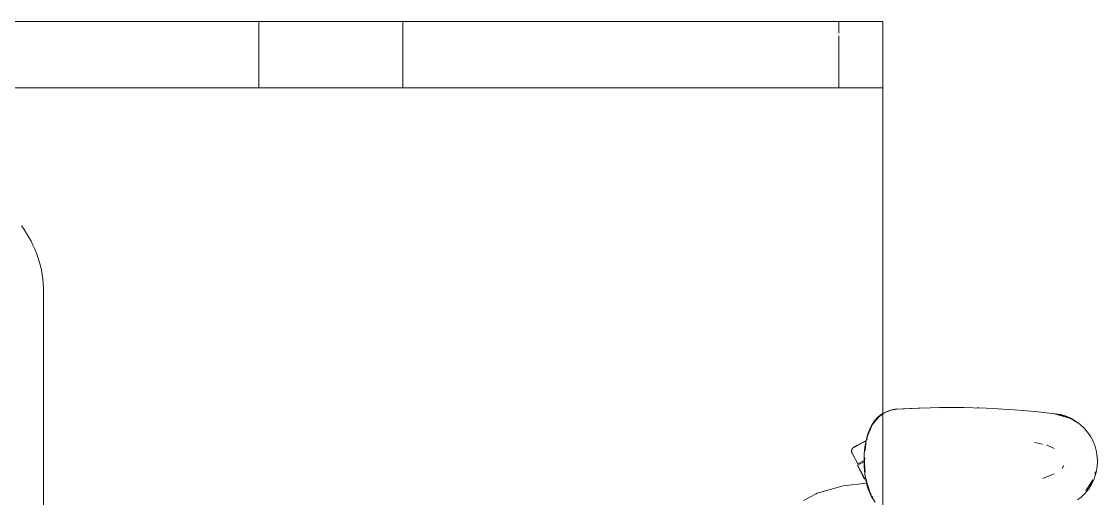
# Model space of a CAD drawing. Header units: millimetres. Extents: x 155927 to 326028, y -36033 to 97293.
# Drawn here: x 195520 to 196495, y 33776 to 34208 of the extents above; entities that cross this region are included whole.
import ezdxf

# ---------------------------------------------------------------- set-up
doc = ezdxf.new("R2010")
doc.units = ezdxf.units.MM
doc.header["$MEASUREMENT"] = 0
doc.layers.add('G-IMPT', color=8, linetype='CONTINUOUS', lineweight=9)
doc.layers.add('I-FURN', color=8, linetype='CONTINUOUS', lineweight=9)

msp = doc.modelspace()

# ---------------------------------------------------------------- linework, layer by layer
at = {"layer": 'G-IMPT'}
for p, q in [((196353.64, 33858.25), (196332.25, 33857.75)), ((196343.81, 33858.09), (196332.25, 33857.75)), ((196353.64, 33858.25), (196333.46, 33857.79)), ((196343.81, 33858.09), (196363.03, 33858.3)), ((196353.64, 33858.25), (196343.81, 33858.09)), ((196373.83, 33858.21), (196343.81, 33858.09)), ((196351.61, 33858.23), (196349.7, 33858.16)), ((196353.64, 33858.21), (196351.61, 33858.23)), ((196373.83, 33858.21), (196353.64, 33858.25)), ((196373.83, 33858.21), (196363.03, 33858.3)), ((196373.83, 33858.21), (196382.25, 33858.04)), ((196394, 33857.65), (196382.25, 33858.04)), ((196295.99, 33849.41), (196290.77, 33842.62)), ((196292.8, 33846.17), (196295.47, 33849.21)), ((196299.21, 33852.29), (196295.47, 33849.21)), ((196300.4, 33852.68), (196295.99, 33849.41)), ((196300.4, 33852.97), (196299.21, 33852.29)), ((196302.64, 33854.24), (196300.4, 33852.97)), ((196301.61, 33853.57), (196300.4, 33852.68)), ((196307.81, 33855.98), (196301.61, 33853.57)), ((196302.64, 33854.24), (196306.28, 33855.64)), ((196307.63, 33856), (196306.28, 33855.64)), ((196307.63, 33856), (196310.02, 33856.45)), ((196307.81, 33855.98), (196311.66, 33856.57)), ((196311.67, 33856.7), (196310.02, 33856.45)), ((196333.46, 33857.79), (196311.67, 33856.7)), ((196332.25, 33857.75), (196311.67, 33856.7)), ((196311.67, 33856.7), (196313.28, 33856.81)), ((196333.46, 33857.79), (196313.28, 33856.81)), ((196332.25, 33857.75), (196333.46, 33857.79)), ((196387.18, 33857.9), (196385.69, 33857.92)), ((196389.12, 33857.79), (196387.18, 33857.9)), ((196394, 33857.65), (196400.03, 33857.4)), ((196414.17, 33856.59), (196400.03, 33857.4)), ((196419.26, 33856.26), (196414.17, 33856.59)), ((196419.26, 33856.26), (196434.31, 33855.02)), ((196427.44, 33855.61), (196429.12, 33855.44)), ((196434.31, 33855.02), (196438.44, 33854.67)), ((196438.44, 33854.67), (196456.37, 33852.76)), ((196455.86, 33852.76), (196468.32, 33848.93)), ((196455.86, 33852.76), (196459.17, 33851.85)), ((196456.37, 33852.76), (196461.41, 33851.87)), ((196464.82, 33850.72), (196456.42, 33852.64)), ((196468.32, 33848.93), (196459.17, 33851.85)), ((196466.28, 33850.4), (196461.41, 33851.87)), ((196464.82, 33850.72), (196472.89, 33846.98)), ((196470.51, 33848.59), (196466.28, 33850.4)), ((196470.51, 33848.59), (196474.95, 33846.08)), ((196290.15, 33842.12), (196288.16, 33838.05)), ((196290.77, 33842.62), (196288.93, 33838.22)), ((196290.15, 33842.12), (196292.8, 33846.17)), ((196475, 33845.39), (196472.89, 33846.98)), ((196479.04, 33843.08), (196474.95, 33846.08)), ((196479.04, 33843.08), (196482.48, 33839.92)), ((196485.8, 33836.08), (196482.48, 33839.92)), ((196286.58, 33833.71), (196285.15, 33828.23)), ((196286.6, 33832.6), (196285.89, 33829.14)), ((196286.58, 33833.71), (196288.16, 33838.05)), ((196286.6, 33832.6), (196288.93, 33838.22)), ((196488.63, 33831.92), (196485.8, 33836.08)), ((196488.63, 33831.92), (196490.82, 33827.75)), ((196284.15, 33822.3), (196283.58, 33816.15)), ((196284.15, 33822.3), (196285.15, 33828.23)), ((196284.56, 33822.64), (196284.37, 33819.43)), ((196285.33, 33826.39), (196284.56, 33822.64)), ((196437.65, 33826.8), (196445.09, 33825.22)), ((196455.49, 33821.19), (196448.7, 33824.46)), ((196490.82, 33827.75), (196492.65, 33823.04)), ((196493.91, 33818.17), (196492.65, 33823.04)), ((196283.4, 33809.81), (196283.58, 33816.15)), ((196283.49, 33805.31), (196283.4, 33809.81)), ((196283.97, 33812.92), (196283.78, 33809.81)), ((196284.01, 33802.65), (196283.78, 33809.81)), ((196493.91, 33818.17), (196494.56, 33813.66)), ((196494.73, 33809.81), (196494.44, 33804.77)), ((196494.73, 33809.81), (196494.56, 33813.66)), ((196283.49, 33805.31), (196284.07, 33797.99)), ((196284.01, 33802.65), (196284.4, 33799.87)), ((196463.1, 33803.76), (196462.81, 33803.31)), ((196464.12, 33805.99), (196463.1, 33803.76)), ((196492.19, 33798.13), (196492.81, 33800.16)), ((196493.56, 33799.82), (196492.99, 33797.7)), ((196494.44, 33804.77), (196493.56, 33799.82)), ((196285.85, 33789.88), (196264.58, 33787.47)), ((196285.18, 33791.23), (196284.07, 33797.99)), ((196286.16, 33787.3), (196285.18, 33791.23)), ((196285.27, 33793.68), (196285.74, 33790.39)), ((196285.74, 33790.39), (196288.77, 33781)), ((196445.15, 33794.09), (196455.58, 33798.24)), ((196490.63, 33793.02), (196484.31, 33783.07)), ((196490.63, 33793.02), (196488.47, 33789.34)), ((196491.28, 33792.92), (196489.04, 33788.41)), ((196491.28, 33792.92), (196492.99, 33797.7)), ((196239.86, 33780.23), (196228.62, 33774.22)), ((196240.97, 33780.83), (196239.86, 33780.23)), ((196262.32, 33786.83), (196240.97, 33780.83)), ((196262.32, 33786.83), (196264.58, 33787.47)), ((196286.16, 33787.3), (196287.9, 33782.22)), ((196287.9, 33782.22), (196290.11, 33777.58)), ((196288.77, 33781), (196290.01, 33778.91)), ((196483.59, 33780.89), (196479.98, 33777.34)), ((196483.59, 33780.89), (196486.77, 33784.87)), ((196488.47, 33789.34), (196484.31, 33783.07)), ((196489.04, 33788.41), (196486.77, 33784.87)), ((196290.11, 33777.58), (196290.91, 33776.21)), ((196290.51, 33778.08), (196291.37, 33776.64)), ((196293.36, 33772.75), (196290.91, 33776.21)), ((196479.98, 33777.34), (196476.67, 33774.72))]:
    msp.add_line(p, q, dxfattribs=at)
at = {"layer": 'I-FURN'}
for p, q in [((196260.4, 34207.61), (194740.4, 34207.61)), ((195265.4, 34207.61), (195735.4, 34207.61)), ((196300.4, 34207.61), (195500.4, 34207.61)), ((195500.4, 34207.61), (196300.4, 34207.61)), ((195735.4, 34207.61), (195865.77, 34207.61)), ((195735.4, 34147.61), (195735.4, 34207.61)), ((195735.4, 34147.61), (195735.4, 34207.61)), ((195865.77, 34207.61), (196300.4, 34207.61)), ((195865.77, 34147.61), (195865.77, 34207.61)), ((195865.77, 34147.61), (195865.77, 34207.61)), ((196300.4, 34207.61), (196260.4, 34207.61)), ((196260.4, 34197.03), (196260.4, 34207.61)), ((196260.4, 34197.03), (196260.4, 34207.61)), ((196300.4, 34147.61), (196300.4, 34207.61)), ((196300.4, 34147.61), (196300.4, 34207.61)), ((196300.4, 32807.61), (196300.4, 34207.61)), ((196300.4, 34207.61), (196300.4, 32807.61)), ((196260.4, 34147.61), (196260.4, 34194.72)), ((196260.4, 34147.61), (196260.4, 34194.72)), ((194740.4, 34147.61), (196260.4, 34147.61)), ((195735.4, 34147.61), (195265.4, 34147.61)), ((195865.77, 34147.61), (195735.4, 34147.61)), ((196300.4, 34147.61), (195865.77, 34147.61)), ((196260.92, 34147.61), (196300.4, 34147.61)), ((195540.4, 33962.61), (195540.4, 33258.91)), ((195540.4, 33258.91), (195540.4, 33962.61)), ((196272.06, 33818.98), (196272.07, 33819.14)), ((196272.07, 33819.14), (196272.09, 33819.3)), ((196272.09, 33819.3), (196272.11, 33819.46)), ((196272.11, 33819.46), (196272.14, 33819.62)), ((196272.14, 33819.62), (196272.17, 33819.78)), ((196272.17, 33819.78), (196272.21, 33819.93)), ((196272.21, 33819.93), (196272.26, 33820.09)), ((196272.26, 33820.09), (196272.31, 33820.24)), ((196272.31, 33820.24), (196272.37, 33820.39)), ((196272.37, 33820.39), (196272.43, 33820.54)), ((196272.43, 33820.54), (196272.5, 33820.68)), ((196272.5, 33820.68), (196272.58, 33820.83)), ((196272.58, 33820.83), (196272.66, 33820.96)), ((196272.66, 33820.96), (196272.75, 33821.1)), ((196272.75, 33821.1), (196272.84, 33821.23)), ((196272.84, 33821.23), (196272.94, 33821.36)), ((196272.94, 33821.36), (196273.04, 33821.48)), ((196273.04, 33821.48), (196273.15, 33821.6)), ((196273.15, 33821.6), (196273.26, 33821.72)), ((196273.26, 33821.72), (196273.38, 33821.83)), ((196273.38, 33821.83), (196273.5, 33821.94)), ((196273.5, 33821.94), (196273.62, 33822.04)), ((196273.62, 33822.04), (196273.75, 33822.14)), ((196273.75, 33822.14), (196273.89, 33822.23)), ((196273.89, 33822.23), (196274.02, 33822.31)), ((196274.02, 33822.31), (196274.16, 33822.39)), ((196274.16, 33822.39), (196274.2, 33822.41)), ((196274.2, 33822.41), (196274.22, 33822.42)), ((196274.21, 33822.42), (196274.2, 33822.41)), ((196274.25, 33822.44), (196274.21, 33822.42)), ((196274.22, 33822.42), (196274.28, 33822.46)), ((196274.33, 33822.48), (196274.25, 33822.44)), ((196274.28, 33822.46), (196274.38, 33822.51)), ((196274.45, 33822.55), (196274.33, 33822.48)), ((196274.38, 33822.51), (196274.52, 33822.58)), ((196274.61, 33822.63), (196274.45, 33822.55)), ((196274.52, 33822.58), (196274.7, 33822.68)), ((196274.82, 33822.74), (196274.61, 33822.63)), ((196274.7, 33822.68), (196274.92, 33822.8)), ((196275.06, 33822.87), (196274.82, 33822.74)), ((196274.92, 33822.8), (196275.18, 33822.93)), ((196275.34, 33823.02), (196275.06, 33822.87)), ((196275.18, 33822.93), (196275.48, 33823.09)), ((196275.65, 33823.18), (196275.34, 33823.02)), ((196275.48, 33823.09), (196275.81, 33823.27)), ((196276.01, 33823.37), (196275.65, 33823.18)), ((196275.81, 33823.27), (196276.19, 33823.47)), ((196276.4, 33823.58), (196276.01, 33823.37)), ((196276.19, 33823.47), (196276.6, 33823.69)), ((196276.83, 33823.81), (196276.4, 33823.58)), ((196276.6, 33823.69), (196277.04, 33823.92)), ((196277.3, 33824.06), (196276.83, 33823.81)), ((196277.04, 33823.92), (196277.52, 33824.18)), ((196277.8, 33824.33), (196277.3, 33824.06)), ((196277.52, 33824.18), (196278.04, 33824.45)), ((196278.33, 33824.61), (196277.8, 33824.33)), ((196278.04, 33824.45), (196278.59, 33824.75)), ((196278.9, 33824.91), (196278.33, 33824.61)), ((196278.59, 33824.75), (196279.18, 33825.06)), ((196279.5, 33825.23), (196278.9, 33824.91)), ((196280.14, 33825.57), (196279.5, 33825.23)), ((196280.8, 33825.92), (196280.14, 33825.57)), ((196281.5, 33826.29), (196280.8, 33825.92)), ((196282.22, 33826.68), (196281.5, 33826.29)), ((196282.97, 33827.07), (196282.22, 33826.68)), ((196283.74, 33827.49), (196282.97, 33827.07)), ((196284.54, 33827.91), (196283.74, 33827.49)), ((196285.37, 33828.35), (196284.54, 33827.91)), ((196272.06, 33818.82), (196272.06, 33818.98)), ((196272.07, 33818.66), (196272.06, 33818.82)), ((196272.08, 33818.5), (196272.07, 33818.66)), ((196272.1, 33818.34), (196272.08, 33818.5)), ((196272.12, 33818.18), (196272.1, 33818.34)), ((196272.15, 33818.02), (196272.12, 33818.18)), ((196272.19, 33817.86), (196272.15, 33818.02)), ((196272.23, 33817.71), (196272.19, 33817.86)), ((196272.28, 33817.55), (196272.23, 33817.71)), ((196272.33, 33817.4), (196272.28, 33817.55)), ((196272.39, 33817.25), (196272.33, 33817.4)), ((196272.46, 33817.11), (196272.39, 33817.25)), ((196272.53, 33816.96), (196272.46, 33817.11)), ((196272.53, 33816.96), (196277.68, 33807.28)), ((196277.68, 33807.28), (196283.31, 33810.27)), ((196277.33, 33805.95), (196283.9, 33793.59)), ((196277.5, 33806.05), (196282.79, 33808.86)), ((196284.07, 33793.68), (196277.5, 33806.05)), ((196284.17, 33793.73), (196284.07, 33793.68))]:
    msp.add_line(p, q, dxfattribs=at)
msp.add_arc((195440.4, 33962.61), 100, 0, 36.8699, dxfattribs=at)
msp.add_arc((195440.4, 33962.61), 100, 0, 36.8699, dxfattribs=at)

doc.saveas('drawing.dxf')
